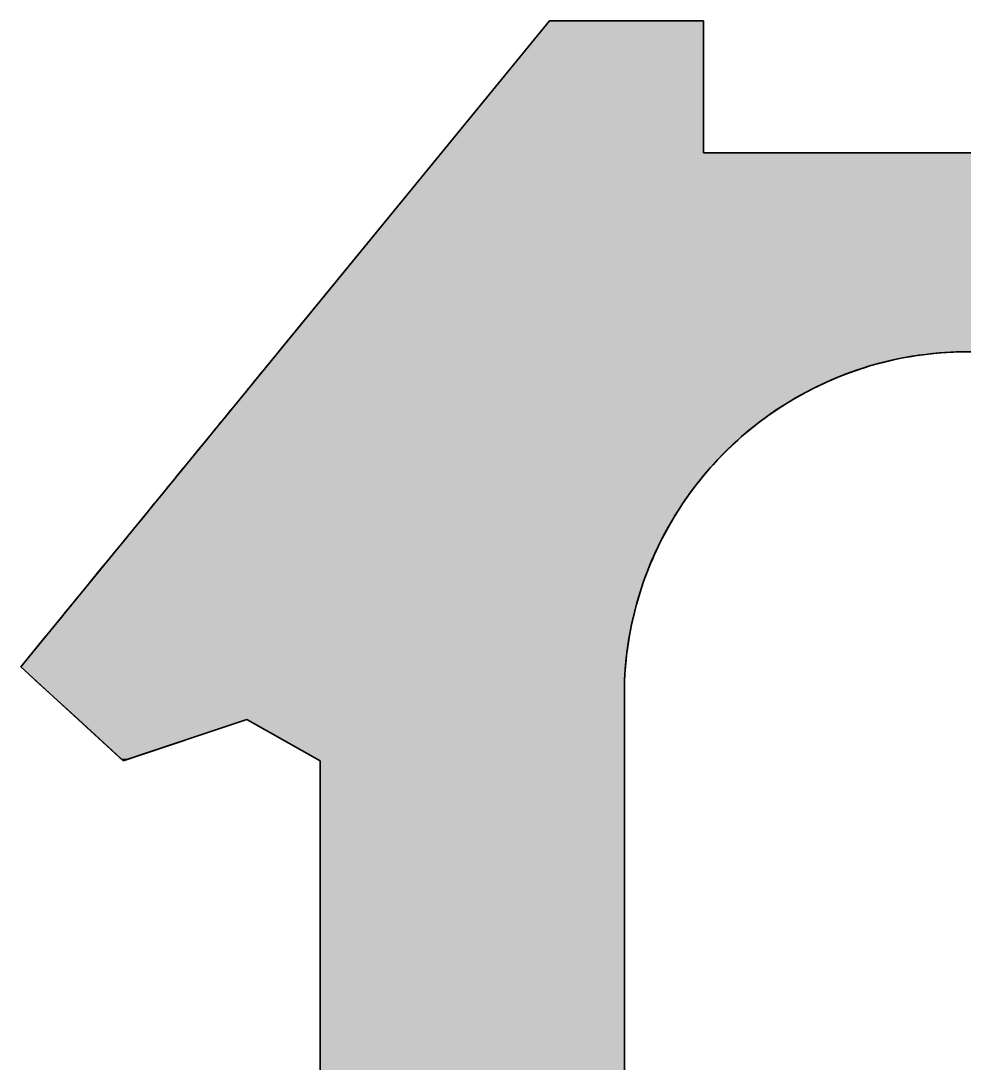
# Model space of a CAD drawing. Header units: inches. Extents: x -225 to -89, y -302 to -258.
# Drawn here: x -169.2004 to -169.0166, y -267.1712 to -266.9681 of the extents above; entities that cross this region are included whole.
import ezdxf

# ---------------------------------------------------------------- set-up
doc = ezdxf.new("R2010")
doc.units = ezdxf.units.IN
doc.header["$MEASUREMENT"] = 0
doc.layers.add('A-Elev-Line-01', color=252, linetype='Continuous', lineweight=35)

# ---------------------------------------------------------------- blocks, each defined once
blk = doc.blocks.new('*U16')
at = {"color": 40, "linetype": 'Continuous'}
for p, q in [((944.8109732046725, 1330.592949412763), (932.4207338725764, 1315.462187256664)), ((962.4950978159904, 1330.592949412763), (962.4950978159904, 1315.462187256664)), ((932.4207338725764, 1315.462187256664), (913.7457216426559, 1292.656560929399)), ((913.0771209526013, 1291.840076457431), (912.9375853607787, 1291.66967782383)), ((913.2035672304899, 1291.99449063015), (913.0771209526013, 1291.840076457431)), ((913.3168717784675, 1292.132856332435), (913.2035672304899, 1291.99449063015)), ((913.4169876282194, 1292.255116207329), (913.3168717784675, 1292.132856332435)), ((913.503873278564, 1292.361219574253), (913.4169876282194, 1292.255116207329)), ((913.5774927126535, 1292.451122450011), (913.503873278564, 1292.361219574253)), ((913.637815412907, 1292.524787567018), (913.5774927126535, 1292.451122450011)), ((913.6848163736593, 1292.582184388757), (913.637815412907, 1292.524787567018)), ((913.7184761115278, 1292.623289122433), (913.6848163736593, 1292.582184388757)), ((913.7387806734876, 1292.648084728834), (913.7184761115278, 1292.623289122433)), ((913.7392961417827, 1292.648714210474), (913.7387806734876, 1292.648084728834)), ((913.7457216426559, 1292.656560929399), (913.7392961417827, 1292.648714210474)), ((984.7936336309336, 1291.840076457431), (984.0102381860544, 1291.66967782383)), ((985.5803358494728, 1291.99449063015), (984.7936336309336, 1291.840076457431)), ((986.3700187287492, 1292.132856332435), (985.5803358494728, 1291.99449063015)), ((987.1623549202625, 1292.255116207329), (986.3700187287492, 1292.132856332435)), ((987.9570159756302, 1292.361219574253), (987.1623549202625, 1292.255116207329)), ((988.7536724827407, 1292.451122450011), (987.9570159756302, 1292.361219574253)), ((989.5519942023044, 1292.524787567018), (988.7536724827407, 1292.451122450011)), ((990.3516502047486, 1292.582184388757), (989.5519942023044, 1292.524787567018)), ((991.1523090073982, 1292.623289122433), (990.3516502047486, 1292.582184388757)), ((991.9536387118857, 1292.648084728834), (991.1523090073982, 1292.623289122433)), ((992.013174296748, 1292.648714210474), (991.9536387118857, 1292.648084728834)), ((912.0457806618892, 1290.580620185239), (911.8291119707865, 1290.316027844133)), ((912.2497875621895, 1290.829750149876), (912.0457806618892, 1290.580620185239)), ((912.4410481043825, 1291.063314465803), (912.2497875621895, 1290.829750149876)), ((912.6194830049313, 1291.281216313232), (912.4410481043825, 1291.063314465803)), ((912.7850182969327, 1291.483365364963), (912.6194830049313, 1291.281216313232)), ((912.9375853607787, 1291.66967782383), (912.7850182969327, 1291.483365364963)), ((980.1541730449171, 1290.580620185239), (979.3973804640744, 1290.316027844133)), ((980.9161956023987, 1290.829750149876), (980.1541730449171, 1290.580620185239)), ((981.6831322540961, 1291.063314465803), (980.9161956023987, 1290.829750149876)), ((982.4546650805382, 1291.281216313232), (981.6831322540961, 1291.063314465803)), ((983.2304742569954, 1291.483365364963), (982.4546650805382, 1291.281216313232)), ((984.0102381860544, 1291.66967782383), (983.2304742569954, 1291.483365364963)), ((911.1040593308487, 1289.430605153618), (910.8376935524132, 1289.105323524102)), ((911.3581536917235, 1289.740901124225), (911.1040593308487, 1289.430605153618)), ((911.5998713048983, 1290.036082808441), (911.3581536917235, 1289.740901124225)), ((911.8291119707865, 1290.316027844133), (911.5998713048983, 1290.036082808441)), ((977.1615081064393, 1289.430605153618), (976.4287489516755, 1289.105323524102)), ((977.9007377920015, 1289.740901124225), (977.1615081064393, 1289.430605153618)), ((978.6461315743032, 1290.036082808441), (977.9007377920015, 1289.740901124225)), ((979.3973804640744, 1290.316027844133), (978.6461315743032, 1290.036082808441)), ((910.2685944520995, 1288.410348802525), (909.9660970397772, 1288.040943799441)), ((910.5591667734473, 1288.76519107519), (910.2685944520995, 1288.410348802525)), ((910.8376935524132, 1289.105323524102), (910.5591667734473, 1288.76519107519)), ((974.9838544336601, 1288.410348802525), (974.2723180248323, 1288.040943799441)), ((975.7027640795275, 1288.76519107519), (974.9838544336601, 1288.410348802525)), ((976.4287489516755, 1289.105323524102), (975.7027640795275, 1288.76519107519)), ((909.3258334124894, 1287.259064095423), (908.9883326070233, 1286.846913508326)), ((909.6517999312136, 1287.657129195981), (909.3258334124894, 1287.259064095423)), ((909.9660970397772, 1288.040943799441), (909.6517999312136, 1287.657129195981)), ((972.8725415568686, 1287.259064095423), (972.184881749299, 1286.846913508326)), ((973.5684498073648, 1287.657129195981), (972.8725415568686, 1287.259064095423)), ((974.2723180248323, 1288.040943799441), (973.5684498073648, 1287.657129195981)), ((908.2792924781849, 1285.98104504033), (907.908047074344, 1285.527686089263)), ((908.6394374195633, 1286.42084828413), (908.2792924781849, 1285.98104504033)), ((908.9883326070233, 1286.846913508326), (908.6394374195633, 1286.42084828413)), ((970.83544415239, 1285.98104504033), (970.1742257475652, 1285.527686089263)), ((971.5057554413696, 1286.42084828413), (970.83544415239, 1285.98104504033)), ((972.184881749299, 1286.846913508326), (971.5057554413696, 1286.42084828413)), ((907.132874988767, 1284.581058333129), (906.7292696403487, 1284.08818193517)), ((907.525855100989, 1285.060959362539), (907.132874988767, 1284.581058333129)), ((907.908047074344, 1285.527686089263), (907.525855100989, 1285.060959362539)), ((968.8801600911407, 1284.581058333129), (968.2478492706367, 1284.08818193517)), ((969.5223743228128, 1285.060959362539), (968.8801600911407, 1284.581058333129)), ((970.1742257475652, 1285.527686089263), (969.5223743228128, 1285.060959362539)), ((906.3152063629018, 1283.582534481501), (905.8908567987346, 1283.064325578964)), ((906.7292696403487, 1284.08818193517), (906.3152063629018, 1283.582534481501)), ((967.6257039741116, 1283.582534481501), (967.0139821004447, 1283.064325578964)), ((968.2478492706367, 1284.08818193517), (967.6257039741116, 1283.582534481501)), ((905.4563968541486, 1282.533770041522), (905.0120066265148, 1281.991087801203)), ((905.8908567987346, 1283.064325578964), (905.4563968541486, 1282.533770041522)), ((966.4129372276776, 1282.533770041522), (965.8228185078982, 1281.991087801203)), ((967.0139821004447, 1283.064325578964), (966.4129372276776, 1282.533770041522)), ((904.5578703296222, 1281.436503816943), (904.094176217312, 1280.870247981321)), ((905.0120066265148, 1281.991087801203), (904.5578703296222, 1281.436503816943)), ((965.2438705639581, 1281.436503816943), (964.6763333880698, 1280.870247981321)), ((965.8228185078982, 1281.991087801203), (965.2438705639581, 1281.436503816943)), ((903.6211165054425, 1280.292555025271), (903.138887292209, 1279.703664420772)), ((904.094176217312, 1280.870247981321), (903.6211165054425, 1280.292555025271)), ((964.1204422423219, 1280.292555025271), (963.5764275611558, 1279.703664420772)), ((964.6763333880698, 1280.870247981321), (964.1204422423219, 1280.292555025271)), ((902.6476884768547, 1279.103820281585), (902.1477236768055, 1278.493271262054)), ((903.138887292209, 1279.703664420772), (902.6476884768547, 1279.103820281585)), ((963.0445148558429, 1279.103820281585), (962.5249246210025, 1278.493271262054)), ((963.5764275611558, 1279.703664420772), (963.0445148558429, 1279.103820281585)), ((901.6392001432669, 1277.872270454037), (901.1223286753064, 1277.241075281986)), ((902.1477236768055, 1278.493271262054), (901.6392001432669, 1277.872270454037)), ((962.0178722432029, 1277.872270454037), (961.5235679116716, 1277.241075281986)), ((962.5249246210025, 1278.493271262054), (962.0178722432029, 1277.872270454037)), ((900.5973235324777, 1276.59994739624), (900.0644023459975, 1275.949152564562)), ((901.1223286753064, 1277.241075281986), (900.5973235324777, 1276.59994739624)), ((961.042216531171, 1276.59994739624), (960.574017637054, 1275.949152564562)), ((961.5235679116716, 1277.241075281986), (961.042216531171, 1276.59994739624)), ((899.5237860285334, 1275.28896056197), (898.9756986826275, 1274.619645058904)), ((900.0644023459975, 1275.949152564562), (899.5237860285334, 1275.28896056197)), ((960.1191653125533, 1275.28896056197), (959.6778481083268, 1274.619645058904)), ((960.574017637054, 1275.949152564562), (960.1191653125533, 1275.28896056197)), ((898.4203675077994, 1273.941483507785), (897.8580227063646, 1273.254757027999)), ((898.9756986826275, 1274.619645058904), (898.4203675077994, 1273.941483507785)), ((959.2502489642978, 1273.941483507785), (958.836545133819, 1273.254757027999)), ((959.6778481083268, 1274.619645058904), (959.2502489642978, 1273.941483507785)), ((897.2888973880085, 1272.559750289368), (896.7132274731554, 1271.856751394141)), ((897.8580227063646, 1273.254757027999), (897.2888973880085, 1272.559750289368)), ((958.4369081101984, 1272.559750289368), (958.0515035556067, 1271.856751394141)), ((958.836545133819, 1273.254757027999), (958.4369081101984, 1272.559750289368)), ((896.7132274731554, 1271.856751394141), (896.1312515951707, 1271.146051757568)), ((958.0515035556067, 1271.856751394141), (957.6804912324077, 1271.146051757568)), ((895.5432110014411, 1270.4279459871), (894.9493494533695, 1269.702731760266)), ((896.1312515951707, 1271.146051757568), (895.5432110014411, 1270.4279459871)), ((957.3240249369296, 1270.4279459871), (956.9822524357135, 1269.702731760266)), ((957.6804912324077, 1271.146051757568), (957.3240249369296, 1270.4279459871)), ((894.9493494533695, 1269.702731760266), (894.3499131253287, 1268.970709701272)), ((956.9822524357135, 1269.702731760266), (956.6553154042579, 1268.970709701272)), ((893.7451505026137, 1268.232183256387), (893.1353122784365, 1267.487458568154)), ((894.3499131253287, 1268.970709701272), (893.7451505026137, 1268.232183256387)), ((956.343349368291, 1268.232183256387), (956.0464836475895, 1267.487458568154)), ((956.6553154042579, 1268.970709701272), (956.343349368291, 1268.232183256387)), ((892.5206512500064, 1266.736844348483), (891.9014222137382, 1265.980651750681)), ((893.1353122784365, 1267.487458568154), (892.5206512500064, 1266.736844348483)), ((955.7648413023732, 1266.736844348483), (955.498539082292, 1265.980651750681)), ((956.0464836475895, 1267.487458568154), (955.7648413023732, 1266.736844348483)), ((891.9014222137382, 1265.980651750681), (891.277881859629, 1265.219194240469)), ((955.498539082292, 1265.980651750681), (955.2476873780287, 1265.219194240469)), ((890.6502886648543, 1264.452787466039), (890.0189027866196, 1263.681749127212)), ((891.277881859629, 1265.219194240469), (890.6502886648543, 1264.452787466039)), ((955.0123901755395, 1264.452787466039), (954.7927450129479, 1263.681749127212)), ((955.2476873780287, 1265.219194240469), (955.0123901755395, 1264.452787466039)), ((890.0189027866196, 1263.681749127212), (889.383985954318, 1262.906398843737)), ((954.7927450129479, 1263.681749127212), (954.5888429401131, 1262.906398843737)), ((888.745801361034, 1262.127058022802), (888.1046135544425, 1261.344049725795)), ((889.383985954318, 1262.906398843737), (888.745801361034, 1262.127058022802)), ((954.4007684808853, 1262.127058022802), (954.2285995980694, 1261.344049725795)), ((954.5888429401131, 1262.906398843737), (954.4007684808853, 1262.127058022802)), ((888.1046135544425, 1261.344049725795), (887.4606883271452, 1260.557698534394)), ((954.2285995980694, 1261.344049725795), (954.0724076611069, 1260.557698534394)), ((886.8142926064916, 1259.768330416008), (886.1656943439284, 1258.976272588659)), ((887.4606883271452, 1260.557698534394), (886.8142926064916, 1259.768330416008)), ((953.9322574164893, 1259.768330416008), (953.808206960921, 1258.976272588659)), ((954.0724076611069, 1260.557698534394), (953.9322574164893, 1259.768330416008)), ((886.1656943439284, 1258.976272588659), (885.5151624039246, 1258.181853385339)), ((953.808206960921, 1258.976272588659), (953.7003077172343, 1258.181853385339)), ((884.8629664525207, 1257.385402117906), (884.209376845543, 1256.587248940568)), ((885.5151624039246, 1258.181853385339), (884.8629664525207, 1257.385402117906)), ((953.608604413075, 1257.385402117906), (953.5331350623587, 1256.587248940568)), ((953.7003077172343, 1258.181853385339), (953.608604413075, 1257.385402117906)), ((884.209376845543, 1256.587248940568), (884.1738928332924, 1256.543916432187)), ((884.1738928332924, 1256.543916432187), (884.9983940662474, 1255.787724713035)), ((953.5299263256784, 1256.543916432187), (953.4739309495166, 1255.787724713035)), ((953.5331350623587, 1256.587248940568), (953.5299263256784, 1256.543916432187)), ((884.9983940662474, 1255.787724713035), (885.8712757236405, 1254.987160863355)), ((885.8712757236405, 1254.987160863355), (890.7735615578302, 1250.491026952863)), ((953.4739309495166, 1255.787724713035), (953.4310166165233, 1254.987160863355)), ((953.4310166165233, 1254.987160863355), (953.4310166165233, 1250.491026952863)), ((890.7735615578302, 1250.491026952863), (895.6567613439956, 1246.012397820884)), ((910.1076536849139, 1250.491026952863), (896.659903875591, 1246.012397820884)), ((910.1076536849139, 1250.491026952863), (918.5128158554433, 1245.767309406772)), ((953.4310166165233, 1250.491026952863), (953.4310166165233, 1245.767309406772)), ((895.9239894747733, 1245.767309406772), (895.6567613439956, 1246.012397820884)), ((896.659903875591, 1246.012397820884), (895.9239894747733, 1245.767309406772)), ((918.5128158554433, 1245.767309406772), (918.5128158554433, 1088.871152486652)), ((953.4310166165233, 1245.767309406772), (953.4310166165233, 1088.871152486652))]:
    blk.add_line(p, q, dxfattribs=at)
for points in [[(944.8109732046725, 1330.592949412763), (932.4207338725764, 1315.462187256664), (962.4950978159904, 1315.462187256664)], [(932.4207338725764, 1315.462187256664), (913.7457216426559, 1292.656560929399), (1056.631110928953, 1292.656560929399)], [(913.0771209526013, 1291.840076457431), (912.9375853607787, 1291.66967782383), (984.0102381860544, 1291.66967782383)], [(913.2035672304899, 1291.99449063015), (913.0771209526013, 1291.840076457431), (984.7936336309336, 1291.840076457431)], [(913.3168717784675, 1292.132856332435), (913.2035672304899, 1291.99449063015), (985.5803358494728, 1291.99449063015)], [(913.4169876282194, 1292.255116207329), (913.3168717784675, 1292.132856332435), (986.3700187287492, 1292.132856332435)], [(913.503873278564, 1292.361219574253), (913.4169876282194, 1292.255116207329), (987.1623549202625, 1292.255116207329)], [(913.5774927126535, 1292.451122450011), (913.503873278564, 1292.361219574253), (987.9570159756302, 1292.361219574253)], [(913.637815412907, 1292.524787567018), (913.5774927126535, 1292.451122450011), (988.7536724827407, 1292.451122450011)], [(913.6848163736593, 1292.582184388757), (913.637815412907, 1292.524787567018), (989.5519942023044, 1292.524787567018)], [(913.7184761115278, 1292.623289122433), (913.6848163736593, 1292.582184388757), (990.3516502047486, 1292.582184388757)], [(913.7387806734876, 1292.648084728834), (913.7184761115278, 1292.623289122433), (991.1523090073982, 1292.623289122433)], [(913.7392961417827, 1292.648714210474), (913.7387806734876, 1292.648084728834), (991.9536387118857, 1292.648084728834)], [(913.7457216426559, 1292.656560929399), (913.7392961417827, 1292.648714210474), (992.013174296748, 1292.648714210474)], [(912.0457806618892, 1290.580620185239), (911.8291119707865, 1290.316027844133), (979.3973804640744, 1290.316027844133)], [(912.2497875621895, 1290.829750149876), (912.0457806618892, 1290.580620185239), (980.1541730449171, 1290.580620185239)], [(912.4410481043825, 1291.063314465803), (912.2497875621895, 1290.829750149876), (980.9161956023987, 1290.829750149876)], [(912.6194830049313, 1291.281216313232), (912.4410481043825, 1291.063314465803), (981.6831322540961, 1291.063314465803)], [(912.7850182969327, 1291.483365364963), (912.6194830049313, 1291.281216313232), (982.4546650805382, 1291.281216313232)], [(912.9375853607787, 1291.66967782383), (912.7850182969327, 1291.483365364963), (983.2304742569954, 1291.483365364963)], [(911.1040593308487, 1289.430605153618), (910.8376935524132, 1289.105323524102), (976.4287489516755, 1289.105323524102)], [(911.3581536917235, 1289.740901124225), (911.1040593308487, 1289.430605153618), (977.1615081064393, 1289.430605153618)], [(911.5998713048983, 1290.036082808441), (911.3581536917235, 1289.740901124225), (977.9007377920015, 1289.740901124225)], [(911.8291119707865, 1290.316027844133), (911.5998713048983, 1290.036082808441), (978.6461315743032, 1290.036082808441)], [(910.2685944520995, 1288.410348802525), (909.9660970397772, 1288.040943799441), (974.2723180248323, 1288.040943799441)], [(910.5591667734473, 1288.76519107519), (910.2685944520995, 1288.410348802525), (974.9838544336601, 1288.410348802525)], [(910.8376935524132, 1289.105323524102), (910.5591667734473, 1288.76519107519), (975.7027640795275, 1288.76519107519)], [(909.3258334124894, 1287.259064095423), (908.9883326070233, 1286.846913508326), (972.184881749299, 1286.846913508326)], [(909.6517999312136, 1287.657129195981), (909.3258334124894, 1287.259064095423), (972.8725415568686, 1287.259064095423)], [(909.9660970397772, 1288.040943799441), (909.6517999312136, 1287.657129195981), (973.5684498073648, 1287.657129195981)], [(908.2792924781849, 1285.98104504033), (907.908047074344, 1285.527686089263), (970.1742257475652, 1285.527686089263)], [(908.6394374195633, 1286.42084828413), (908.2792924781849, 1285.98104504033), (970.83544415239, 1285.98104504033)], [(908.9883326070233, 1286.846913508326), (908.6394374195633, 1286.42084828413), (971.5057554413696, 1286.42084828413)], [(907.132874988767, 1284.581058333129), (906.7292696403487, 1284.08818193517), (968.2478492706367, 1284.08818193517)], [(907.525855100989, 1285.060959362539), (907.132874988767, 1284.581058333129), (968.8801600911407, 1284.581058333129)], [(907.908047074344, 1285.527686089263), (907.525855100989, 1285.060959362539), (969.5223743228128, 1285.060959362539)], [(906.3152063629018, 1283.582534481501), (905.8908567987346, 1283.064325578964), (967.0139821004447, 1283.064325578964)], [(906.7292696403487, 1284.08818193517), (906.3152063629018, 1283.582534481501), (967.6257039741116, 1283.582534481501)], [(905.4563968541486, 1282.533770041522), (905.0120066265148, 1281.991087801203), (965.8228185078982, 1281.991087801203)], [(905.8908567987346, 1283.064325578964), (905.4563968541486, 1282.533770041522), (966.4129372276776, 1282.533770041522)], [(904.5578703296222, 1281.436503816943), (904.094176217312, 1280.870247981321), (964.6763333880698, 1280.870247981321)], [(905.0120066265148, 1281.991087801203), (904.5578703296222, 1281.436503816943), (965.2438705639581, 1281.436503816943)], [(903.6211165054425, 1280.292555025271), (903.138887292209, 1279.703664420772), (963.5764275611558, 1279.703664420772)], [(904.094176217312, 1280.870247981321), (903.6211165054425, 1280.292555025271), (964.1204422423219, 1280.292555025271)], [(902.6476884768547, 1279.103820281585), (902.1477236768055, 1278.493271262054), (962.5249246210025, 1278.493271262054)], [(903.138887292209, 1279.703664420772), (902.6476884768547, 1279.103820281585), (963.0445148558429, 1279.103820281585)], [(901.6392001432669, 1277.872270454037), (901.1223286753064, 1277.241075281986), (961.5235679116716, 1277.241075281986)], [(902.1477236768055, 1278.493271262054), (901.6392001432669, 1277.872270454037), (962.0178722432029, 1277.872270454037)], [(900.5973235324777, 1276.59994739624), (900.0644023459975, 1275.949152564562), (960.574017637054, 1275.949152564562)], [(901.1223286753064, 1277.241075281986), (900.5973235324777, 1276.59994739624), (961.042216531171, 1276.59994739624)], [(899.5237860285334, 1275.28896056197), (898.9756986826275, 1274.619645058904), (959.6778481083268, 1274.619645058904)], [(900.0644023459975, 1275.949152564562), (899.5237860285334, 1275.28896056197), (960.1191653125533, 1275.28896056197)], [(898.4203675077994, 1273.941483507785), (897.8580227063646, 1273.254757027999), (958.836545133819, 1273.254757027999)], [(898.9756986826275, 1274.619645058904), (898.4203675077994, 1273.941483507785), (959.2502489642978, 1273.941483507785)], [(897.2888973880085, 1272.559750289368), (896.7132274731554, 1271.856751394141), (958.0515035556067, 1271.856751394141)], [(897.8580227063646, 1273.254757027999), (897.2888973880085, 1272.559750289368), (958.4369081101984, 1272.559750289368)], [(896.7132274731554, 1271.856751394141), (896.1312515951707, 1271.146051757568), (957.6804912324077, 1271.146051757568)], [(895.5432110014411, 1270.4279459871), (894.9493494533695, 1269.702731760266), (956.9822524357135, 1269.702731760266)], [(896.1312515951707, 1271.146051757568), (895.5432110014411, 1270.4279459871), (957.3240249369296, 1270.4279459871)], [(894.9493494533695, 1269.702731760266), (894.3499131253287, 1268.970709701272), (956.6553154042579, 1268.970709701272)], [(893.7451505026137, 1268.232183256387), (893.1353122784365, 1267.487458568154), (956.0464836475895, 1267.487458568154)], [(894.3499131253287, 1268.970709701272), (893.7451505026137, 1268.232183256387), (956.343349368291, 1268.232183256387)], [(892.5206512500064, 1266.736844348483), (891.9014222137382, 1265.980651750681), (955.498539082292, 1265.980651750681)], [(893.1353122784365, 1267.487458568154), (892.5206512500064, 1266.736844348483), (955.7648413023732, 1266.736844348483)], [(891.9014222137382, 1265.980651750681), (891.277881859629, 1265.219194240469), (955.2476873780287, 1265.219194240469)], [(890.6502886648543, 1264.452787466039), (890.0189027866196, 1263.681749127212), (954.7927450129479, 1263.681749127212)], [(891.277881859629, 1265.219194240469), (890.6502886648543, 1264.452787466039), (955.0123901755395, 1264.452787466039)], [(890.0189027866196, 1263.681749127212), (889.383985954318, 1262.906398843737), (954.5888429401131, 1262.906398843737)], [(888.745801361034, 1262.127058022802), (888.1046135544425, 1261.344049725795), (954.2285995980694, 1261.344049725795)], [(889.383985954318, 1262.906398843737), (888.745801361034, 1262.127058022802), (954.4007684808853, 1262.127058022802)], [(888.1046135544425, 1261.344049725795), (887.4606883271452, 1260.557698534394), (954.0724076611069, 1260.557698534394)], [(886.8142926064916, 1259.768330416008), (886.1656943439284, 1258.976272588659), (953.808206960921, 1258.976272588659)], [(887.4606883271452, 1260.557698534394), (886.8142926064916, 1259.768330416008), (953.9322574164893, 1259.768330416008)], [(886.1656943439284, 1258.976272588659), (885.5151624039246, 1258.181853385339), (953.7003077172343, 1258.181853385339)], [(884.8629664525207, 1257.385402117906), (884.209376845543, 1256.587248940568), (953.5331350623587, 1256.587248940568)], [(885.5151624039246, 1258.181853385339), (884.8629664525207, 1257.385402117906), (953.608604413075, 1257.385402117906)], [(884.209376845543, 1256.587248940568), (884.1738928332924, 1256.543916432187), (953.5299263256784, 1256.543916432187)], [(884.1738928332924, 1256.543916432187), (884.9983940662474, 1255.787724713035), (953.4739309495166, 1255.787724713035)], [(884.9983940662474, 1255.787724713035), (885.8712757236405, 1254.987160863355), (953.4310166165233, 1254.987160863355)], [(885.8712757236405, 1254.987160863355), (890.7735615578302, 1250.491026952863), (953.4310166165233, 1250.491026952863)], [(890.7735615578302, 1250.491026952863), (895.6567613439956, 1246.012397820884), (896.659903875591, 1246.012397820884)], [(910.1076536849139, 1250.491026952863), (918.5128158554433, 1245.767309406772), (953.4310166165233, 1245.767309406772)], [(918.5128158554433, 1245.767309406772), (918.5128158554433, 1088.871152486652), (953.4310166165233, 1088.871152486652)]]:
    blk.add_solid(points, dxfattribs=at)
at = {"color": 40, "linetype": 'Continuous', "extrusion": (0, 0, -1)}
for points in [[(-944.8109732046725, 1330.592949412763), (-962.4950978159904, 1330.592949412763), (-962.4950978159904, 1315.462187256664)], [(-932.4207338725764, 1315.462187256664), (-1056.631110928953, 1315.462187256664), (-1056.631110928953, 1292.656560929399)], [(-913.0771209526013, 1291.840076457431), (-984.7936336309336, 1291.840076457431), (-984.0102381860544, 1291.66967782383)], [(-913.2035672304899, 1291.99449063015), (-985.5803358494728, 1291.99449063015), (-984.7936336309336, 1291.840076457431)], [(-913.3168717784675, 1292.132856332435), (-986.3700187287492, 1292.132856332435), (-985.5803358494728, 1291.99449063015)], [(-913.4169876282194, 1292.255116207329), (-987.1623549202625, 1292.255116207329), (-986.3700187287492, 1292.132856332435)], [(-913.503873278564, 1292.361219574253), (-987.9570159756302, 1292.361219574253), (-987.1623549202625, 1292.255116207329)], [(-913.5774927126535, 1292.451122450011), (-988.7536724827407, 1292.451122450011), (-987.9570159756302, 1292.361219574253)], [(-913.637815412907, 1292.524787567018), (-989.5519942023044, 1292.524787567018), (-988.7536724827407, 1292.451122450011)], [(-913.6848163736593, 1292.582184388757), (-990.3516502047486, 1292.582184388757), (-989.5519942023044, 1292.524787567018)], [(-913.7184761115278, 1292.623289122433), (-991.1523090073982, 1292.623289122433), (-990.3516502047486, 1292.582184388757)], [(-913.7387806734876, 1292.648084728834), (-991.9536387118857, 1292.648084728834), (-991.1523090073982, 1292.623289122433)], [(-913.7392961417827, 1292.648714210474), (-992.013174296748, 1292.648714210474), (-991.9536387118857, 1292.648084728834)], [(-913.7457216426559, 1292.656560929399), (-992.7553071417335, 1292.656560929399), (-992.013174296748, 1292.648714210474)], [(-912.0457806618892, 1290.580620185239), (-980.1541730449171, 1290.580620185239), (-979.3973804640744, 1290.316027844133)], [(-912.2497875621895, 1290.829750149876), (-980.9161956023987, 1290.829750149876), (-980.1541730449171, 1290.580620185239)], [(-912.4410481043825, 1291.063314465803), (-981.6831322540961, 1291.063314465803), (-980.9161956023987, 1290.829750149876)], [(-912.6194830049313, 1291.281216313232), (-982.4546650805382, 1291.281216313232), (-981.6831322540961, 1291.063314465803)], [(-912.7850182969327, 1291.483365364963), (-983.2304742569954, 1291.483365364963), (-982.4546650805382, 1291.281216313232)], [(-912.9375853607787, 1291.66967782383), (-984.0102381860544, 1291.66967782383), (-983.2304742569954, 1291.483365364963)], [(-911.1040593308487, 1289.430605153618), (-977.1615081064393, 1289.430605153618), (-976.4287489516755, 1289.105323524102)], [(-911.3581536917235, 1289.740901124225), (-977.9007377920015, 1289.740901124225), (-977.1615081064393, 1289.430605153618)], [(-911.5998713048983, 1290.036082808441), (-978.6461315743032, 1290.036082808441), (-977.9007377920015, 1289.740901124225)], [(-911.8291119707865, 1290.316027844133), (-979.3973804640744, 1290.316027844133), (-978.6461315743032, 1290.036082808441)], [(-910.2685944520995, 1288.410348802525), (-974.9838544336601, 1288.410348802525), (-974.2723180248323, 1288.040943799441)], [(-910.5591667734473, 1288.76519107519), (-975.7027640795275, 1288.76519107519), (-974.9838544336601, 1288.410348802525)], [(-910.8376935524132, 1289.105323524102), (-976.4287489516755, 1289.105323524102), (-975.7027640795275, 1288.76519107519)], [(-909.3258334124894, 1287.259064095423), (-972.8725415568686, 1287.259064095423), (-972.184881749299, 1286.846913508326)], [(-909.6517999312136, 1287.657129195981), (-973.5684498073648, 1287.657129195981), (-972.8725415568686, 1287.259064095423)], [(-909.9660970397772, 1288.040943799441), (-974.2723180248323, 1288.040943799441), (-973.5684498073648, 1287.657129195981)], [(-908.2792924781849, 1285.98104504033), (-970.83544415239, 1285.98104504033), (-970.1742257475652, 1285.527686089263)], [(-908.6394374195633, 1286.42084828413), (-971.5057554413696, 1286.42084828413), (-970.83544415239, 1285.98104504033)], [(-908.9883326070233, 1286.846913508326), (-972.184881749299, 1286.846913508326), (-971.5057554413696, 1286.42084828413)], [(-907.132874988767, 1284.581058333129), (-968.8801600911407, 1284.581058333129), (-968.2478492706367, 1284.08818193517)], [(-907.525855100989, 1285.060959362539), (-969.5223743228128, 1285.060959362539), (-968.8801600911407, 1284.581058333129)], [(-907.908047074344, 1285.527686089263), (-970.1742257475652, 1285.527686089263), (-969.5223743228128, 1285.060959362539)], [(-906.3152063629018, 1283.582534481501), (-967.6257039741116, 1283.582534481501), (-967.0139821004447, 1283.064325578964)], [(-906.7292696403487, 1284.08818193517), (-968.2478492706367, 1284.08818193517), (-967.6257039741116, 1283.582534481501)], [(-905.4563968541486, 1282.533770041522), (-966.4129372276776, 1282.533770041522), (-965.8228185078982, 1281.991087801203)], [(-905.8908567987346, 1283.064325578964), (-967.0139821004447, 1283.064325578964), (-966.4129372276776, 1282.533770041522)], [(-904.5578703296222, 1281.436503816943), (-965.2438705639581, 1281.436503816943), (-964.6763333880698, 1280.870247981321)], [(-905.0120066265148, 1281.991087801203), (-965.8228185078982, 1281.991087801203), (-965.2438705639581, 1281.436503816943)], [(-903.6211165054425, 1280.292555025271), (-964.1204422423219, 1280.292555025271), (-963.5764275611558, 1279.703664420772)], [(-904.094176217312, 1280.870247981321), (-964.6763333880698, 1280.870247981321), (-964.1204422423219, 1280.292555025271)], [(-902.6476884768547, 1279.103820281585), (-963.0445148558429, 1279.103820281585), (-962.5249246210025, 1278.493271262054)], [(-903.138887292209, 1279.703664420772), (-963.5764275611558, 1279.703664420772), (-963.0445148558429, 1279.103820281585)], [(-901.6392001432669, 1277.872270454037), (-962.0178722432029, 1277.872270454037), (-961.5235679116716, 1277.241075281986)], [(-902.1477236768055, 1278.493271262054), (-962.5249246210025, 1278.493271262054), (-962.0178722432029, 1277.872270454037)], [(-900.5973235324777, 1276.59994739624), (-961.042216531171, 1276.59994739624), (-960.574017637054, 1275.949152564562)], [(-901.1223286753064, 1277.241075281986), (-961.5235679116716, 1277.241075281986), (-961.042216531171, 1276.59994739624)], [(-899.5237860285334, 1275.28896056197), (-960.1191653125533, 1275.28896056197), (-959.6778481083268, 1274.619645058904)], [(-900.0644023459975, 1275.949152564562), (-960.574017637054, 1275.949152564562), (-960.1191653125533, 1275.28896056197)], [(-898.4203675077994, 1273.941483507785), (-959.2502489642978, 1273.941483507785), (-958.836545133819, 1273.254757027999)], [(-898.9756986826275, 1274.619645058904), (-959.6778481083268, 1274.619645058904), (-959.2502489642978, 1273.941483507785)], [(-897.2888973880085, 1272.559750289368), (-958.4369081101984, 1272.559750289368), (-958.0515035556067, 1271.856751394141)], [(-897.8580227063646, 1273.254757027999), (-958.836545133819, 1273.254757027999), (-958.4369081101984, 1272.559750289368)], [(-896.7132274731554, 1271.856751394141), (-958.0515035556067, 1271.856751394141), (-957.6804912324077, 1271.146051757568)], [(-895.5432110014411, 1270.4279459871), (-957.3240249369296, 1270.4279459871), (-956.9822524357135, 1269.702731760266)], [(-896.1312515951707, 1271.146051757568), (-957.6804912324077, 1271.146051757568), (-957.3240249369296, 1270.4279459871)], [(-894.9493494533695, 1269.702731760266), (-956.9822524357135, 1269.702731760266), (-956.6553154042579, 1268.970709701272)], [(-893.7451505026137, 1268.232183256387), (-956.343349368291, 1268.232183256387), (-956.0464836475895, 1267.487458568154)], [(-894.3499131253287, 1268.970709701272), (-956.6553154042579, 1268.970709701272), (-956.343349368291, 1268.232183256387)], [(-892.5206512500064, 1266.736844348483), (-955.7648413023732, 1266.736844348483), (-955.498539082292, 1265.980651750681)], [(-893.1353122784365, 1267.487458568154), (-956.0464836475895, 1267.487458568154), (-955.7648413023732, 1266.736844348483)], [(-891.9014222137382, 1265.980651750681), (-955.498539082292, 1265.980651750681), (-955.2476873780287, 1265.219194240469)], [(-890.6502886648543, 1264.452787466039), (-955.0123901755395, 1264.452787466039), (-954.7927450129479, 1263.681749127212)], [(-891.277881859629, 1265.219194240469), (-955.2476873780287, 1265.219194240469), (-955.0123901755395, 1264.452787466039)], [(-890.0189027866196, 1263.681749127212), (-954.7927450129479, 1263.681749127212), (-954.5888429401131, 1262.906398843737)], [(-888.745801361034, 1262.127058022802), (-954.4007684808853, 1262.127058022802), (-954.2285995980694, 1261.344049725795)], [(-889.383985954318, 1262.906398843737), (-954.5888429401131, 1262.906398843737), (-954.4007684808853, 1262.127058022802)], [(-888.1046135544425, 1261.344049725795), (-954.2285995980694, 1261.344049725795), (-954.0724076611069, 1260.557698534394)], [(-886.8142926064916, 1259.768330416008), (-953.9322574164893, 1259.768330416008), (-953.808206960921, 1258.976272588659)], [(-887.4606883271452, 1260.557698534394), (-954.0724076611069, 1260.557698534394), (-953.9322574164893, 1259.768330416008)], [(-886.1656943439284, 1258.976272588659), (-953.808206960921, 1258.976272588659), (-953.7003077172343, 1258.181853385339)], [(-884.8629664525207, 1257.385402117906), (-953.608604413075, 1257.385402117906), (-953.5331350623587, 1256.587248940568)], [(-885.5151624039246, 1258.181853385339), (-953.7003077172343, 1258.181853385339), (-953.608604413075, 1257.385402117906)], [(-884.1738928332924, 1256.543916432187), (-953.5299263256784, 1256.543916432187), (-953.4739309495166, 1255.787724713035)], [(-884.209376845543, 1256.587248940568), (-953.5331350623587, 1256.587248940568), (-953.5299263256784, 1256.543916432187)], [(-884.9983940662474, 1255.787724713035), (-953.4739309495166, 1255.787724713035), (-953.4310166165233, 1254.987160863355)], [(-885.8712757236405, 1254.987160863355), (-953.4310166165233, 1254.987160863355), (-953.4310166165233, 1250.491026952863)], [(-890.7735615578302, 1250.491026952863), (-910.1076536849139, 1250.491026952863), (-896.659903875591, 1246.012397820884)], [(-910.1076536849139, 1250.491026952863), (-953.4310166165233, 1250.491026952863), (-953.4310166165233, 1245.767309406772)], [(-895.6567613439956, 1246.012397820884), (-896.659903875591, 1246.012397820884), (-895.9239894747733, 1245.767309406772)], [(-918.5128158554433, 1245.767309406772), (-953.4310166165233, 1245.767309406772), (-953.4310166165233, 1088.871152486652)]]:
    blk.add_solid(points, dxfattribs=at)
blk = doc.blocks.new('144')
at = {"color": 40}
for p, q in [((-316.2951140265073, 40.54870026554453), (-316.3981345592386, 40.42289323824089)), ((-316.2951140265073, 40.54870026554453), (-316.2650692432297, 40.54870026554453)), ((-316.2650692432297, 40.54870026554453), (-316.2650692432297, 40.52299356646858)), ((-316.2650692432297, 40.52299356646858), (-316.1534745162775, 40.52299356646858)), ((-316.3981345592386, 40.42289323824089), (-316.3781715067922, 40.4045841146816)), ((-316.2804688381339, 40.42024835845692), (-316.2804688381339, 40.13802237439981)), ((-316.3781715067922, 40.4045841146816), (-316.3540738979684, 40.41260956536442)), ((-316.3540738979684, 40.41260956536442), (-316.3397937862084, 40.4045841146816)), ((-316.3397937862084, 40.4045841146816), (-316.3397937862084, 40.13802237439981))]:
    blk.add_line(p, q, dxfattribs=at)
blk.add_arc((-316.2136318139021, 40.41734757161596), 0.06689994299192148, 58.52523904301307, 177.5148713214603, dxfattribs=at)
at = {"color": 40, "linetype": 'Continuous', "xscale": 0.0016989692132326, "yscale": 0.0016989692132326, "zscale": 0.0016989692132326}
blk.add_blockref('*U16', (-317.9003187823064, 38.28806380914789), dxfattribs=at)

msp = doc.modelspace()

# ---------------------------------------------------------------- block references
at = {"layer": 'A-Elev-Line-01'}
msp.add_blockref('144', (147.1977248680522, -307.5168431063925), dxfattribs=at)

doc.saveas('drawing.dxf')
